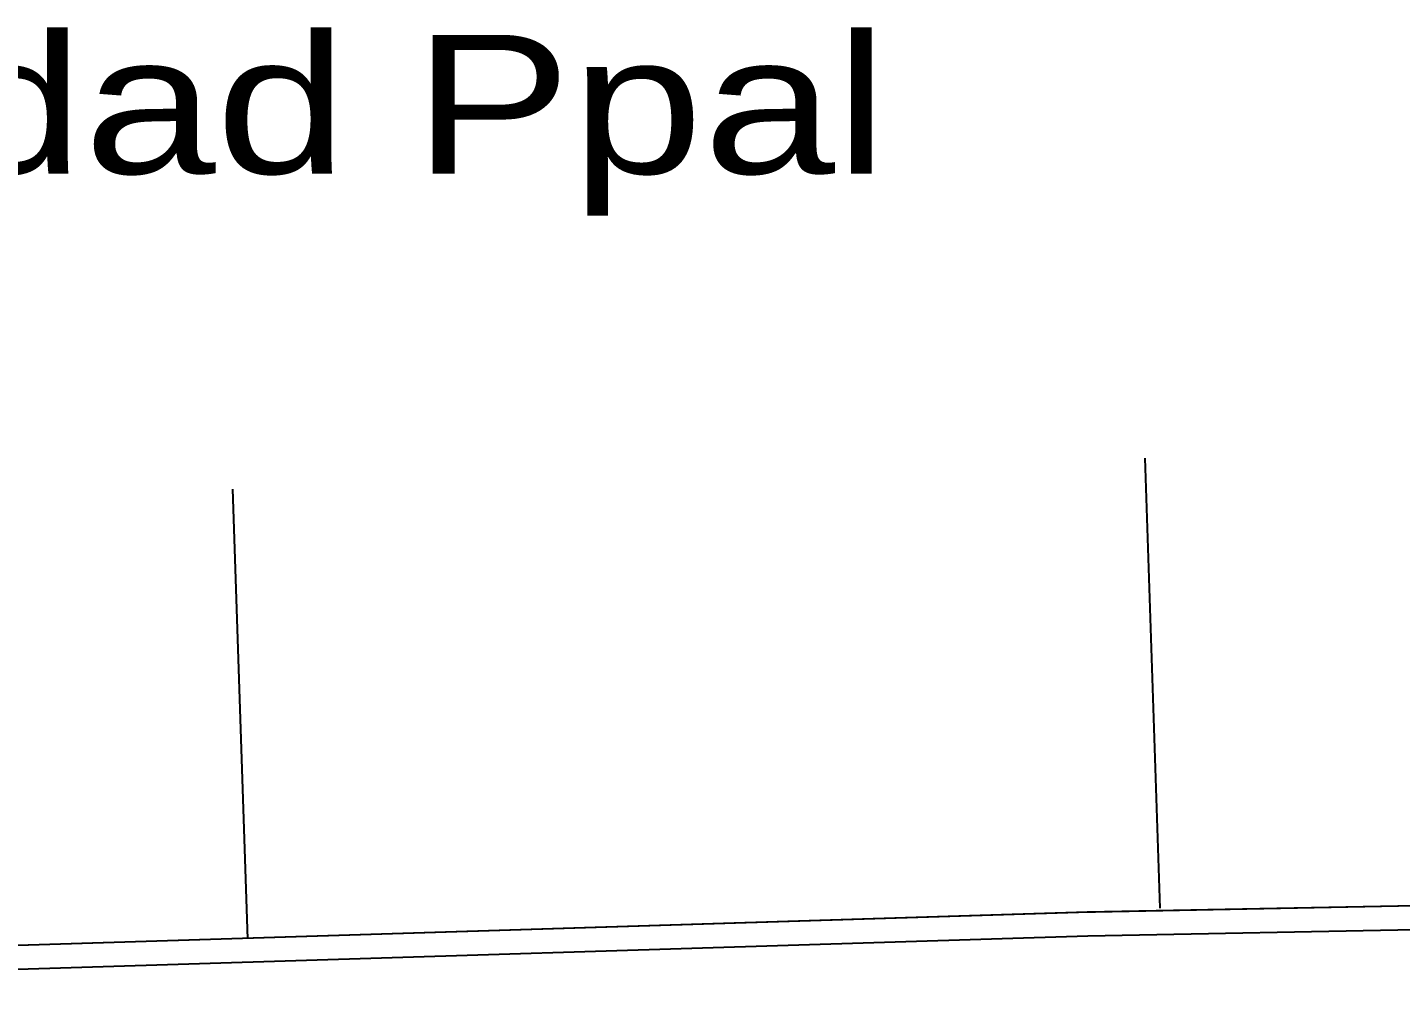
# Model space of a CAD drawing. Header units: millimetres. Extents: x 793 to 3159, y 750 to 2095.
# Drawn here: x 1230.98 to 1239.52, y 1076.23 to 1082.28 of the extents above; entities that cross this region are included whole.
import ezdxf

# ---------------------------------------------------------------- set-up
doc = ezdxf.new("R2010")
doc.units = ezdxf.units.MM
doc.linetypes.add('CONTINUA', pattern=[0])
for name, color, linetype in [('A-BANQUETA', 8, 'Continuous'), ('GUARNICIONES', 8, 'Continuous'), ('LINEAS DE PAVIEMENTOS', 9, 'Continuous'), ('VERTICES', 210, 'Continuous')]:
    doc.layers.add(name, color=color, linetype=linetype)
doc.styles.add('VERTICES', font='arial.ttf', dxfattribs={"height": 0.5})

msp = doc.modelspace()

# ---------------------------------------------------------------- linework, layer by layer
at = {"layer": 'A-BANQUETA', "linetype": 'CONTINUA', "ltscale": 0.5}
for p, q in [((1260.73337, 1077.22982, 299.917), (1237.51964, 1076.77584, 297.63758)), ((1260.72639, 1077.07963, 299.91599), (1237.57814, 1076.62711, 297.643)), ((1237.51964, 1076.77584, 297.63758), (1224.9022, 1076.38319, 296.415)), ((1237.51964, 1076.77584, 297.63758), (1224.9022, 1076.38319, 296.415)), ((1237.57814, 1076.62711, 297.643), (1224.91656, 1076.23359, 296.41433)), ((1237.57814, 1076.62711, 297.643), (1224.91656, 1076.23359, 296.41433))]:
    msp.add_line(p, q, dxfattribs=at)
at = {"layer": 'Defpoints'}
for p, q in [((1238.02765, 1076.80299, 294.7), (1237.93418, 1079.60143, 294.70001)), ((1238.02765, 1076.80299, 294.7), (1237.93418, 1079.60143, 294.70001)), ((1238.02765, 1076.80299, 294.7), (1237.93418, 1079.60143, 294.70001)), ((1238.02765, 1076.80299, 294.7), (1237.93418, 1079.60143, 294.70001)), ((1232.35445, 1076.61192, 294.647), (1232.26098, 1079.41036, 294.64701)), ((1232.35445, 1076.61192, 294.647), (1232.26098, 1079.41036, 294.64701)), ((1232.35445, 1076.61192, 294.647), (1232.26098, 1079.41036, 294.64701)), ((1232.35445, 1076.61192, 294.647), (1232.26098, 1079.41036, 294.64701))]:
    msp.add_line(p, q, dxfattribs=at)
at = {"layer": 'GUARNICIONES'}
for p, q in [((1260.72639, 1077.07963, 299.91599), (1237.57641, 1076.62706, 297.643)), ((1237.57814, 1076.62711, 297.643), (1224.91656, 1076.23359, 296.4159))]:
    msp.add_line(p, q, dxfattribs=at)
at = {"layer": 'LINEAS DE PAVIEMENTOS'}
for p, q in [((1260.73379, 1077.2298, 299.917), (1237.57348, 1076.77704, 297.643)), ((1237.57348, 1076.77704, 297.643), (1224.90262, 1076.38323, 296.415))]:
    msp.add_line(p, q, dxfattribs=at)

# ---------------------------------------------------------------- texts
at = {"layer": 'VERTICES', "color": 0, "style": 'VERTICES', "width": 1.221414}
msp.add_text('Vialidad Ppal', height=0.864, dxfattribs=at).set_placement((1227.72774, 1081.37225))

doc.saveas('drawing.dxf')
